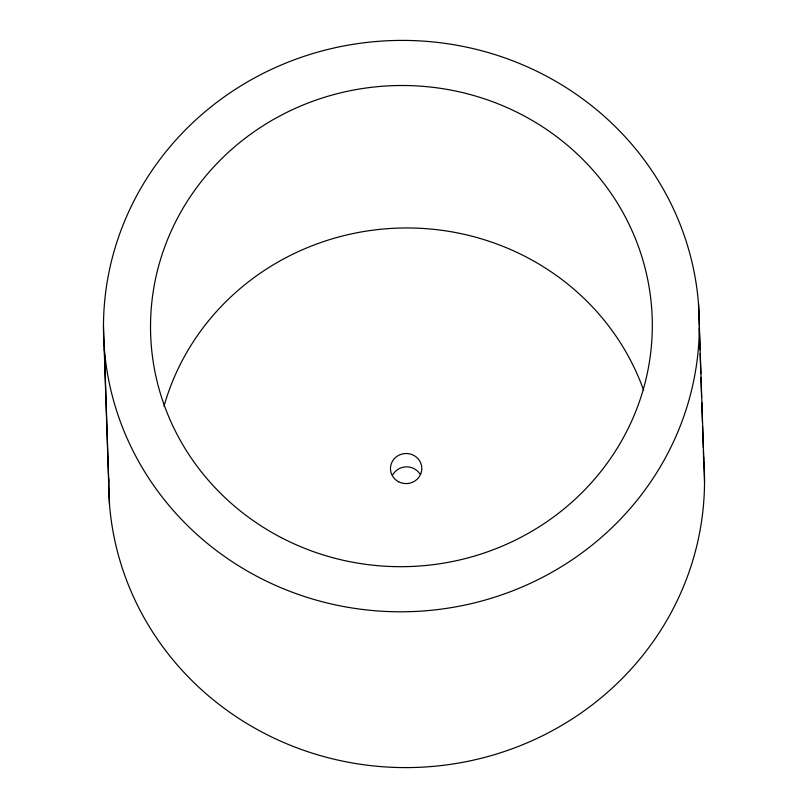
<?xml version="1.0" encoding="UTF-8"?>
<svg xmlns="http://www.w3.org/2000/svg" width="808" height="808" viewBox="0 0 808 808"><rect width="100%" height="100%" fill="white"/><g stroke="black" fill="none" stroke-linecap="round" stroke-linejoin="round"><path stroke-width="1.21" d="M699.354 325.695A297.96 285.689 -1.9 0 1 252.096 573.731A297.96 285.689 -1.9 0 1 252.793 78.881A297.96 285.689 -1.9 0 1 699.354 325.695L704.525 481.497M698.476 303.283L699.183 324.634M699.304 328.412L700.011 349.763M700.142 353.54L700.809 373.639M700.93 377.407L701.596 397.516M701.768 402.536L702.435 422.645M702.556 426.412L703.263 447.773M703.344 450.288L703.637 459.075M104.363 348.925L109.524 504.717M103.475 326.503L108.646 482.305M163.963 406.313A250.914 240.582 -1.9 0 1 398.041 228.108A250.914 240.582 -1.9 0 1 643.582 390.173M392.809 474.74A15.685 15.039 -1.9 0 1 419.968 474.023M703.425 456.601A297.96 285.689 -1.9 0 1 417.221 767.388A297.96 285.689 -1.9 0 1 108.676 478.568M281.396 537.694A250.914 240.582 -1.9 0 0 652.238 319.463A250.914 240.582 -1.9 0 0 270.609 121.139A250.914 240.582 -1.9 0 0 281.396 537.694M398.637 481.77A15.685 15.039 -1.9 0 0 421.816 468.135A15.685 15.039 -1.9 0 0 397.97 455.732A15.685 15.039 -1.9 0 0 398.637 481.77"/></g></svg>
